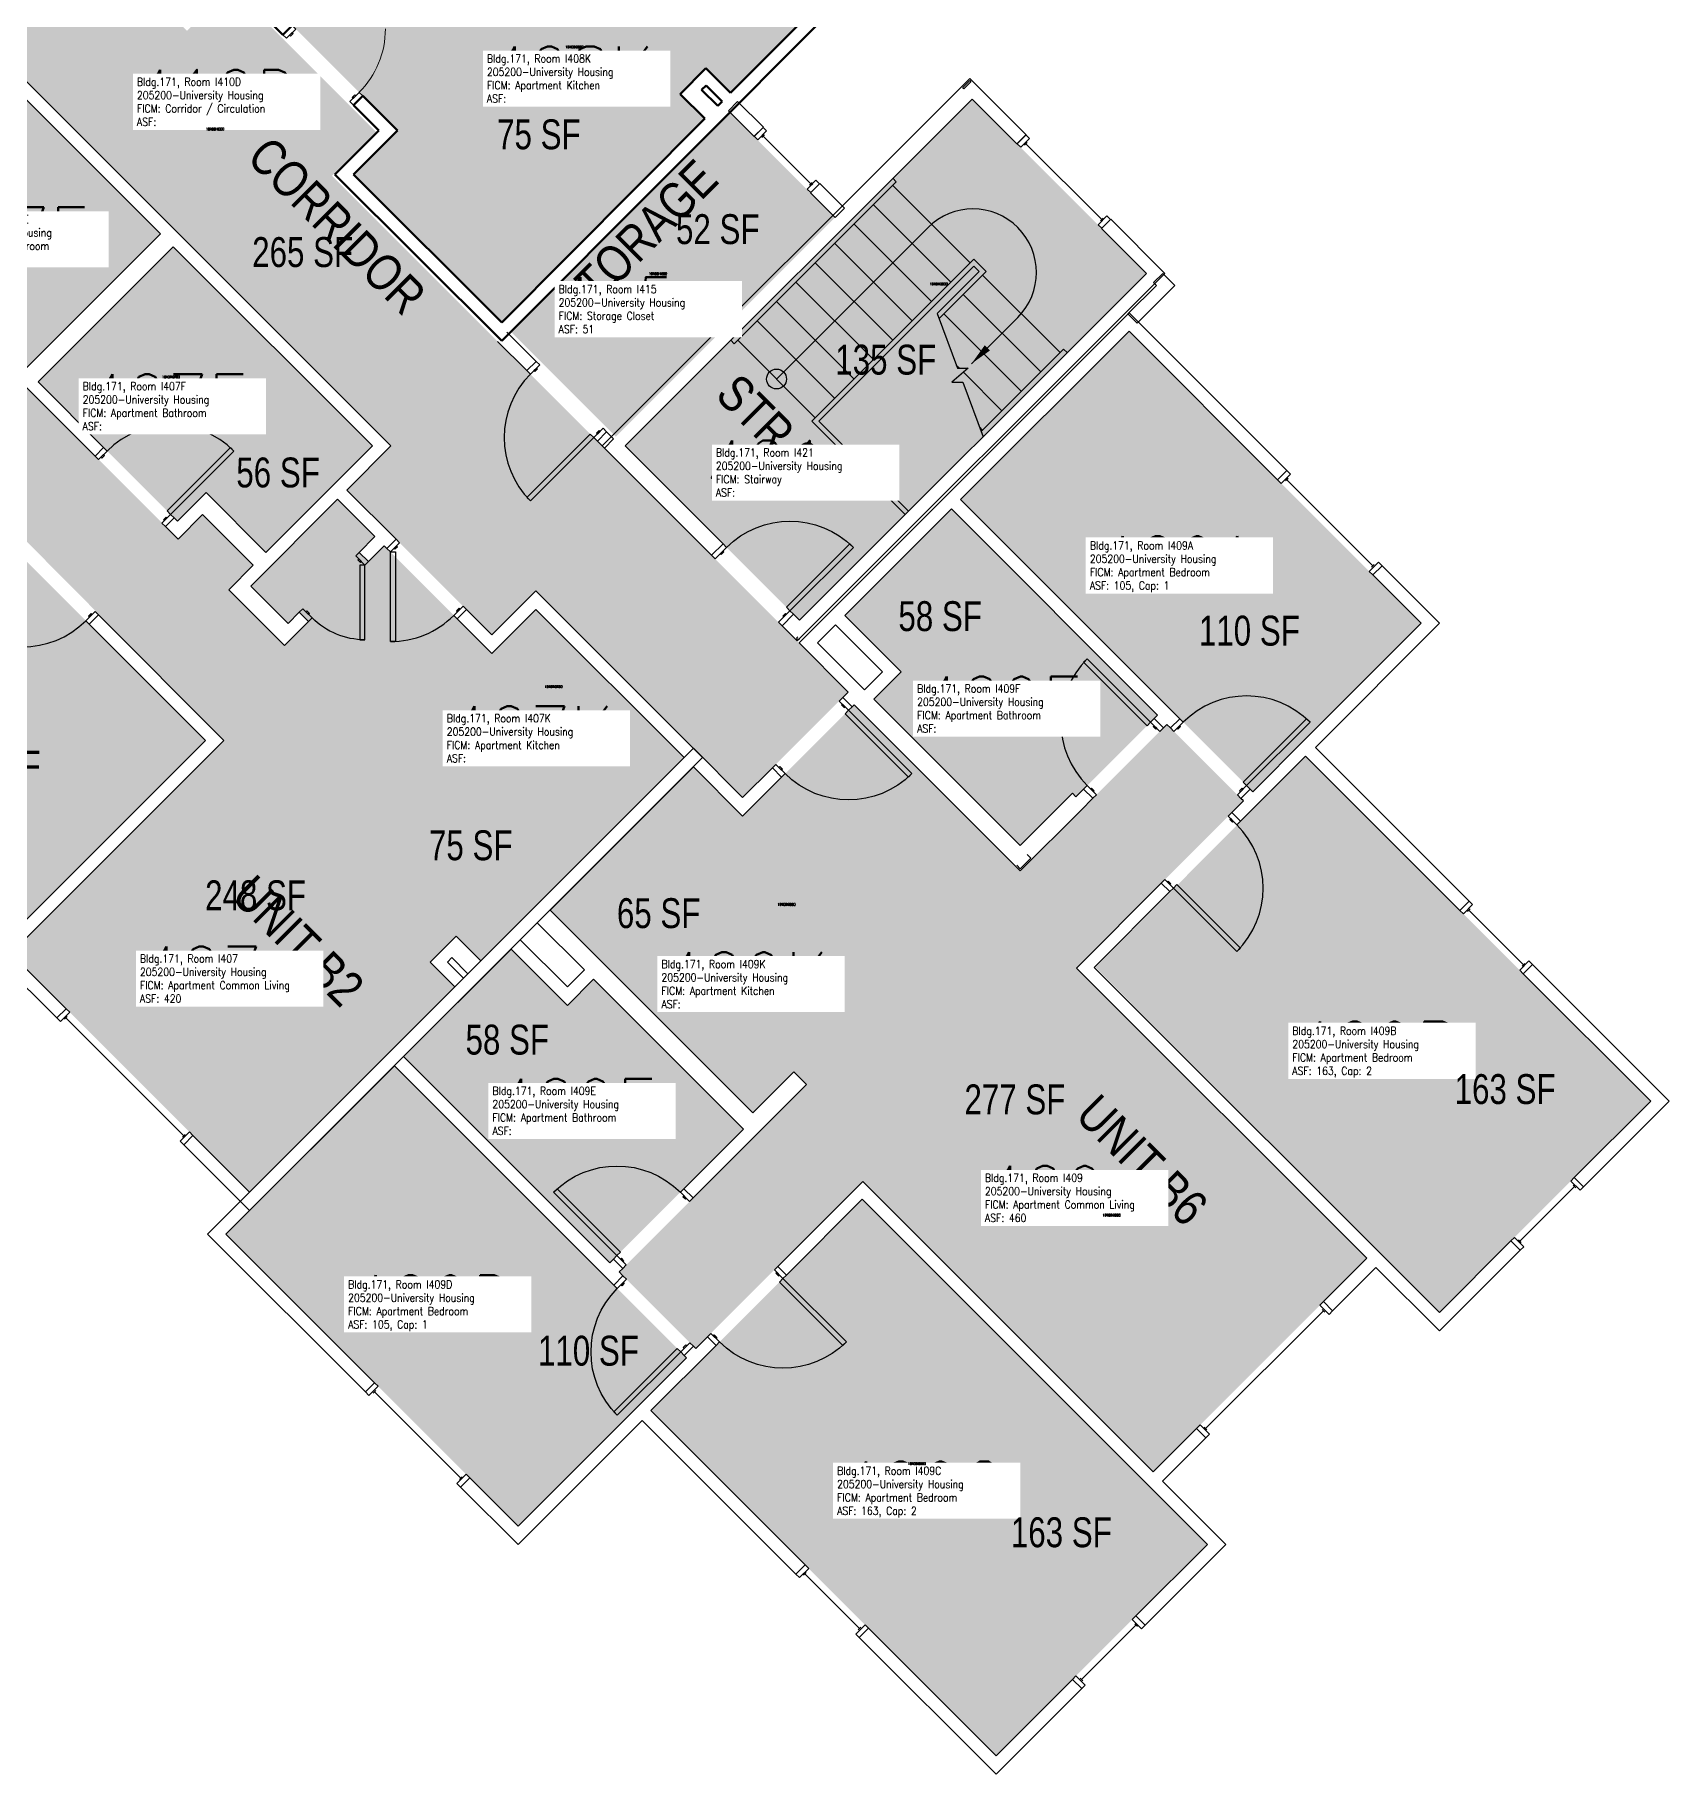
# Model space of a CAD drawing. Header units: inches. Extents: x 79 to 1966, y -19 to 1892.
# Drawn here: x 1310 to 1966, y 769 to 1467 of the extents above; entities that cross this region are included whole.
import ezdxf
from ezdxf.enums import TextEntityAlignment as Align

# ---------------------------------------------------------------- set-up
doc = ezdxf.new("R2010")
doc.units = ezdxf.units.IN
doc.header["$LTSCALE"] = 128
doc.header["$MEASUREMENT"] = 0
for name, color, linetype in [('A-AREA-IDEN', 1, 'Continuous'), ('A-DOOR', 2, 'Continuous'), ('A-FLOR', 3, 'Continuous'), ('A-GLAZ', 1, 'Continuous'), ('A-IDEN-RNUM', 7, 'Continuous'), ('A-IDEN-SNUM', 4, 'Continuous'), ('A-IDEN-VNUM', 4, 'Continuous'), ('A-WALL', 5, 'Continuous'), ('AREA-TEXT', 3, 'Continuous'), ('Rooms-Category-Color', 7, 'Continuous'), ('Rooms-College-Color', 7, 'Continuous'), ('Rooms-Department-Color', 7, 'Continuous'), ('Rooms-Division-Color', 7, 'Continuous'), ('Rooms-Information', 7, 'Continuous')]:
    doc.layers.add(name, color=color, linetype=linetype)
doc.styles.add('AREA', font='arial.ttf', dxfattribs={"width": 0.75, "height": 12})
doc.styles.add('DIMS', font='ARIALN.TTF')
doc.styles.add('ROOMSNUMBER', font='txt.shx', dxfattribs={"height": 0.03})
doc.styles.add('ROOMVNUMBER', font='simplex.shx', dxfattribs={"width": 0.85})
doc.styles.get("Standard").update_dxf_attribs({"font": 'ARIALN.TTF'})
doc.dimstyles.new('NBA 2004', dxfattribs={"dimscale": 48, "dimtxt": 0.09375, "dimasz": 0.09375, "dimexe": 0.125, "dimexo": 0.125, "dimgap": 0.0625, "dimtad": 1, "dimdec": 3, "dimzin": 3, "dimdsep": 46, "dimlunit": 4, "dimtxsty": 'DIMS', "dimblk": 'ARCHTICK', "dimcen": 0.09375, "dimdle": 0.125, "dimclrd": 256, "dimclre": 256, "dimclrt": 2, "dimadec": 0, "dimazin": 0, "dimtfac": 0.75, "dimtdec": 3, "dimtmove": 2, "dimatfit": 2, "dimfxl": 1, "dimfrac": 2, "dimtolj": 1, "dimtzin": 0, "dimlwd": -1, "dimlwe": -1, "dimarcsym": 0})

# ---------------------------------------------------------------- blocks, each defined once
blk = doc.blocks.new('_ArchTick')
at = {"const_width": 0.15}
blk.add_lwpolyline([(-0.5, -0.5), (0.5, 0.5)], dxfattribs=at)

msp = doc.modelspace()

# ---------------------------------------------------------------- hatches: boundary and pattern name
h = msp.add_hatch()
h.set_pattern_fill('ANSI31', color=256, style=0)
h.set_pattern_definition([(270, (690.36908, 1144.08688), (-0.125, 2e-16), [])])
h.paths.add_polyline_path([(1337.67, 1322.62), (1379.2, 1281.09), (1385.71, 1287.6), (1344.18, 1329.13)], flags=9)
at = {"layer": 'Rooms-Category-Color', "true_color": 0x728ef3}
for points in [[(1254.5, 1689.77), (1275.13, 1669.21), (1282.1, 1676.2), (1406.26, 1552.47), (1399.29, 1545.47), (1419.92, 1524.92), (1429.71, 1534.74), (1452.16, 1512.37), (1442.54, 1502.72), (1438.83, 1506.42), (1443.33, 1510.94), (1428.31, 1525.9), (1393.46, 1490.93), (1408.47, 1475.96), (1414.79, 1482.3), (1418.51, 1478.6), (1412.19, 1472.26), (1455.49, 1429.11), (1529.69, 1503.57), (1589.29, 1444.17), (1671.62, 1526.78), (1575.64, 1622.43), (1490.23, 1536.72), (1295.45, 1730.85)], [(1579.38, 1454.06), (1569.05, 1443.7), (1578.97, 1433.81), (1497.44, 1352.01), (1437.84, 1411.4), (1529.5, 1503.65)], [(1250.11, 1389.17), (1306.06, 1333.22), (1360.33, 1387.49), (1280.34, 1467.48), (1237.55, 1424.71), (1261.59, 1400.67)], [(1500.77, 1348.52), (1543.19, 1306.09), (1631.23, 1394.13), (1588.8, 1436.56)], [(1232.45, 1419.61), (1252.77, 1399.28), (1242.96, 1389.47), (1367.43, 1264.99), (1377.24, 1274.8), (1397.56, 1254.47), (1387.75, 1244.66), (1410.17, 1222.24), (1419.84, 1231.91), (1416.12, 1235.62), (1411.58, 1231.08), (1396.59, 1246.07), (1431.51, 1280.98), (1446.5, 1265.99), (1440.17, 1259.66), (1443.88, 1255.95), (1450.21, 1262.28), (1493.43, 1219.05), (1419.09, 1144.72), (1478.58, 1085.22), (1396.11, 1002.76), (1300.3, 1098.58), (1385.87, 1184.13), (1192.18, 1379.35), (1232.6, 1419.46)], [(1365.46, 1382.35), (1445.46, 1302.36), (1402.68, 1259.58), (1378.64, 1283.62), (1367.15, 1272.13), (1311.19, 1328.09)], [(1749.23, 1348.43), (1681.61, 1280.81), (1798.9, 1163.52), (1866.52, 1231.14)], [(1677.9, 1277.1), (1760.72, 1194.28), (1727.93, 1161.49), (1726.51, 1162.91), (1705.57, 1141.96), (1646.77, 1200.76), (1657.75, 1211.65), (1635.1, 1234.3)], [(1205.37, 1163.79), (1281.74, 1087.42), (1378.44, 1184.12), (1302.07, 1260.48), (1205.69, 1164.09)], [(1468.68, 1095.12), (1479.02, 1105.46), (1488.92, 1095.56), (1570.6, 1177.22), (1511.11, 1236.73), (1419.09, 1144.72)], [(1594.11, 1153.71), (1638.84, 1198.44), (1705.57, 1131.71), (1764.44, 1190.57), (1795.19, 1159.81), (1728.09, 1092.71), (1844.68, 976.13), (1758.96, 890.4), (1642.37, 1006.99), (1575.28, 939.9), (1544.53, 970.66), (1619.74, 1045.88), (1614.62, 1051), (1655.72, 1092.11)], [(1820.1, 1177.83), (1735.78, 1092.97), (1873.84, 954.38), (1958.69, 1039.24)], [(1574.31, 1173.51), (1516.77, 1115.97), (1598.18, 1034.56), (1655.72, 1092.11)], [(1501.11, 1100.31), (1457.99, 1057.19), (1540.81, 974.37), (1594.46, 1028.02), (1534.27, 1088.22), (1523.74, 1077.69)], [(1454.27, 1053.48), (1386.66, 985.86), (1503.95, 868.57), (1571.57, 936.19)], [(1642.1, 999.83), (1557.25, 914.97), (1695.84, 776.38), (1780.69, 861.23)]]:
    msp.add_hatch(color=171, dxfattribs=at).paths.add_polyline_path(points)
at = {"layer": 'Rooms-Category-Color', "true_color": 0xadadad}
for points in [[(1594.1, 1161.14), (1636.53, 1203.56), (1429.25, 1410.85), (1446.93, 1428.53), (1388.72, 1486.74), (1371.04, 1469.06), (1286.39, 1553.7), (1245.91, 1594.19), (1235.07, 1605.02), (1192.64, 1562.6), (1452.88, 1302.36), (1435.21, 1284.68), (1493.42, 1226.47), (1511.1, 1244.15)], [(1686.21, 1441.68), (1756.21, 1371.68), (1616.91, 1232.38), (1546.91, 1302.38)]]:
    msp.add_hatch(color=253, dxfattribs=at).paths.add_polyline_path(points)
at = {"layer": 'Rooms-College-Color', "true_color": 0xadadad}
for points in [[(1254.5, 1689.77), (1275.13, 1669.21), (1282.1, 1676.2), (1406.26, 1552.47), (1399.29, 1545.47), (1419.92, 1524.92), (1429.71, 1534.74), (1452.16, 1512.37), (1442.54, 1502.72), (1438.83, 1506.42), (1443.33, 1510.94), (1428.31, 1525.9), (1393.46, 1490.93), (1408.47, 1475.96), (1414.79, 1482.3), (1418.51, 1478.6), (1412.19, 1472.26), (1455.49, 1429.11), (1529.69, 1503.57), (1589.29, 1444.17), (1671.62, 1526.78), (1575.64, 1622.43), (1490.23, 1536.72), (1295.45, 1730.85)], [(1594.1, 1161.14), (1636.53, 1203.56), (1429.25, 1410.85), (1446.93, 1428.53), (1388.72, 1486.74), (1371.04, 1469.06), (1286.39, 1553.7), (1245.91, 1594.19), (1235.07, 1605.02), (1192.64, 1562.6), (1452.88, 1302.36), (1435.21, 1284.68), (1493.42, 1226.47), (1511.1, 1244.15)], [(1579.38, 1454.06), (1569.05, 1443.7), (1578.97, 1433.81), (1497.44, 1352.01), (1437.84, 1411.4), (1529.5, 1503.65)], [(1250.11, 1389.17), (1306.06, 1333.22), (1360.33, 1387.49), (1280.34, 1467.48), (1237.55, 1424.71), (1261.59, 1400.67)], [(1686.21, 1441.68), (1756.21, 1371.68), (1616.91, 1232.38), (1546.91, 1302.38)], [(1500.77, 1348.52), (1543.19, 1306.09), (1631.23, 1394.13), (1588.8, 1436.56)], [(1232.45, 1419.61), (1252.77, 1399.28), (1242.96, 1389.47), (1367.43, 1264.99), (1377.24, 1274.8), (1397.56, 1254.47), (1387.75, 1244.66), (1410.17, 1222.24), (1419.84, 1231.91), (1416.12, 1235.62), (1411.58, 1231.08), (1396.59, 1246.07), (1431.51, 1280.98), (1446.5, 1265.99), (1440.17, 1259.66), (1443.88, 1255.95), (1450.21, 1262.28), (1493.43, 1219.05), (1419.09, 1144.72), (1478.58, 1085.22), (1396.11, 1002.76), (1300.3, 1098.58), (1385.87, 1184.13), (1192.18, 1379.35), (1232.6, 1419.46)], [(1365.46, 1382.35), (1445.46, 1302.36), (1402.68, 1259.58), (1378.64, 1283.62), (1367.15, 1272.13), (1311.19, 1328.09)], [(1749.23, 1348.43), (1681.61, 1280.81), (1798.9, 1163.52), (1866.52, 1231.14)], [(1677.9, 1277.1), (1760.72, 1194.28), (1727.93, 1161.49), (1726.51, 1162.91), (1705.57, 1141.96), (1646.77, 1200.76), (1657.75, 1211.65), (1635.1, 1234.3)], [(1205.37, 1163.79), (1281.74, 1087.42), (1378.44, 1184.12), (1302.07, 1260.48), (1205.69, 1164.09)], [(1468.68, 1095.12), (1479.02, 1105.46), (1488.92, 1095.56), (1570.6, 1177.22), (1511.11, 1236.73), (1419.09, 1144.72)], [(1594.11, 1153.71), (1638.84, 1198.44), (1705.57, 1131.71), (1764.44, 1190.57), (1795.19, 1159.81), (1728.09, 1092.71), (1844.68, 976.13), (1758.96, 890.4), (1642.37, 1006.99), (1575.28, 939.9), (1544.53, 970.66), (1619.74, 1045.88), (1614.62, 1051), (1655.72, 1092.11)], [(1820.1, 1177.83), (1735.78, 1092.97), (1873.84, 954.38), (1958.69, 1039.24)], [(1574.31, 1173.51), (1516.77, 1115.97), (1598.18, 1034.56), (1655.72, 1092.11)], [(1501.11, 1100.31), (1457.99, 1057.19), (1540.81, 974.37), (1594.46, 1028.02), (1534.27, 1088.22), (1523.74, 1077.69)], [(1454.27, 1053.48), (1386.66, 985.86), (1503.95, 868.57), (1571.57, 936.19)], [(1642.1, 999.83), (1557.25, 914.97), (1695.84, 776.38), (1780.69, 861.23)]]:
    msp.add_hatch(color=253, dxfattribs=at).paths.add_polyline_path(points)
at = {"layer": 'Rooms-Department-Color', "true_color": 0x604aed}
for points in [[(1254.5, 1689.77), (1275.13, 1669.21), (1282.1, 1676.2), (1406.26, 1552.47), (1399.29, 1545.47), (1419.92, 1524.92), (1429.71, 1534.74), (1452.16, 1512.37), (1442.54, 1502.72), (1438.83, 1506.42), (1443.33, 1510.94), (1428.31, 1525.9), (1393.46, 1490.93), (1408.47, 1475.96), (1414.79, 1482.3), (1418.51, 1478.6), (1412.19, 1472.26), (1455.49, 1429.11), (1529.69, 1503.57), (1589.29, 1444.17), (1671.62, 1526.78), (1575.64, 1622.43), (1490.23, 1536.72), (1295.45, 1730.85)], [(1579.38, 1454.06), (1569.05, 1443.7), (1578.97, 1433.81), (1497.44, 1352.01), (1437.84, 1411.4), (1529.5, 1503.65)], [(1250.11, 1389.17), (1306.06, 1333.22), (1360.33, 1387.49), (1280.34, 1467.48), (1237.55, 1424.71), (1261.59, 1400.67)], [(1500.77, 1348.52), (1543.19, 1306.09), (1631.23, 1394.13), (1588.8, 1436.56)], [(1232.45, 1419.61), (1252.77, 1399.28), (1242.96, 1389.47), (1367.43, 1264.99), (1377.24, 1274.8), (1397.56, 1254.47), (1387.75, 1244.66), (1410.17, 1222.24), (1419.84, 1231.91), (1416.12, 1235.62), (1411.58, 1231.08), (1396.59, 1246.07), (1431.51, 1280.98), (1446.5, 1265.99), (1440.17, 1259.66), (1443.88, 1255.95), (1450.21, 1262.28), (1493.43, 1219.05), (1419.09, 1144.72), (1478.58, 1085.22), (1396.11, 1002.76), (1300.3, 1098.58), (1385.87, 1184.13), (1192.18, 1379.35), (1232.6, 1419.46)], [(1365.46, 1382.35), (1445.46, 1302.36), (1402.68, 1259.58), (1378.64, 1283.62), (1367.15, 1272.13), (1311.19, 1328.09)], [(1749.23, 1348.43), (1681.61, 1280.81), (1798.9, 1163.52), (1866.52, 1231.14)], [(1677.9, 1277.1), (1760.72, 1194.28), (1727.93, 1161.49), (1726.51, 1162.91), (1705.57, 1141.96), (1646.77, 1200.76), (1657.75, 1211.65), (1635.1, 1234.3)], [(1205.37, 1163.79), (1281.74, 1087.42), (1378.44, 1184.12), (1302.07, 1260.48), (1205.69, 1164.09)], [(1468.68, 1095.12), (1479.02, 1105.46), (1488.92, 1095.56), (1570.6, 1177.22), (1511.11, 1236.73), (1419.09, 1144.72)], [(1594.11, 1153.71), (1638.84, 1198.44), (1705.57, 1131.71), (1764.44, 1190.57), (1795.19, 1159.81), (1728.09, 1092.71), (1844.68, 976.13), (1758.96, 890.4), (1642.37, 1006.99), (1575.28, 939.9), (1544.53, 970.66), (1619.74, 1045.88), (1614.62, 1051), (1655.72, 1092.11)], [(1820.1, 1177.83), (1735.78, 1092.97), (1873.84, 954.38), (1958.69, 1039.24)], [(1574.31, 1173.51), (1516.77, 1115.97), (1598.18, 1034.56), (1655.72, 1092.11)], [(1501.11, 1100.31), (1457.99, 1057.19), (1540.81, 974.37), (1594.46, 1028.02), (1534.27, 1088.22), (1523.74, 1077.69)], [(1454.27, 1053.48), (1386.66, 985.86), (1503.95, 868.57), (1571.57, 936.19)], [(1642.1, 999.83), (1557.25, 914.97), (1695.84, 776.38), (1780.69, 861.23)]]:
    msp.add_hatch(color=173, dxfattribs=at).paths.add_polyline_path(points)
at = {"layer": 'Rooms-Department-Color', "true_color": 0xacacac}
for points in [[(1594.1, 1161.14), (1636.53, 1203.56), (1429.25, 1410.85), (1446.93, 1428.53), (1388.72, 1486.74), (1371.04, 1469.06), (1286.39, 1553.7), (1245.91, 1594.19), (1235.07, 1605.02), (1192.64, 1562.6), (1452.88, 1302.36), (1435.21, 1284.68), (1493.42, 1226.47), (1511.1, 1244.15)], [(1686.21, 1441.68), (1756.21, 1371.68), (1616.91, 1232.38), (1546.91, 1302.38)]]:
    msp.add_hatch(color=253, dxfattribs=at).paths.add_polyline_path(points)
at = {"layer": 'Rooms-Division-Color', "true_color": 0x604aed}
for points in [[(1254.5, 1689.77), (1275.13, 1669.21), (1282.1, 1676.2), (1406.26, 1552.47), (1399.29, 1545.47), (1419.92, 1524.92), (1429.71, 1534.74), (1452.16, 1512.37), (1442.54, 1502.72), (1438.83, 1506.42), (1443.33, 1510.94), (1428.31, 1525.9), (1393.46, 1490.93), (1408.47, 1475.96), (1414.79, 1482.3), (1418.51, 1478.6), (1412.19, 1472.26), (1455.49, 1429.11), (1529.69, 1503.57), (1589.29, 1444.17), (1671.62, 1526.78), (1575.64, 1622.43), (1490.23, 1536.72), (1295.45, 1730.85)], [(1579.38, 1454.06), (1569.05, 1443.7), (1578.97, 1433.81), (1497.44, 1352.01), (1437.84, 1411.4), (1529.5, 1503.65)], [(1250.11, 1389.17), (1306.06, 1333.22), (1360.33, 1387.49), (1280.34, 1467.48), (1237.55, 1424.71), (1261.59, 1400.67)], [(1500.77, 1348.52), (1543.19, 1306.09), (1631.23, 1394.13), (1588.8, 1436.56)], [(1232.45, 1419.61), (1252.77, 1399.28), (1242.96, 1389.47), (1367.43, 1264.99), (1377.24, 1274.8), (1397.56, 1254.47), (1387.75, 1244.66), (1410.17, 1222.24), (1419.84, 1231.91), (1416.12, 1235.62), (1411.58, 1231.08), (1396.59, 1246.07), (1431.51, 1280.98), (1446.5, 1265.99), (1440.17, 1259.66), (1443.88, 1255.95), (1450.21, 1262.28), (1493.43, 1219.05), (1419.09, 1144.72), (1478.58, 1085.22), (1396.11, 1002.76), (1300.3, 1098.58), (1385.87, 1184.13), (1192.18, 1379.35), (1232.6, 1419.46)], [(1365.46, 1382.35), (1445.46, 1302.36), (1402.68, 1259.58), (1378.64, 1283.62), (1367.15, 1272.13), (1311.19, 1328.09)], [(1749.23, 1348.43), (1681.61, 1280.81), (1798.9, 1163.52), (1866.52, 1231.14)], [(1677.9, 1277.1), (1760.72, 1194.28), (1727.93, 1161.49), (1726.51, 1162.91), (1705.57, 1141.96), (1646.77, 1200.76), (1657.75, 1211.65), (1635.1, 1234.3)], [(1205.37, 1163.79), (1281.74, 1087.42), (1378.44, 1184.12), (1302.07, 1260.48), (1205.69, 1164.09)], [(1468.68, 1095.12), (1479.02, 1105.46), (1488.92, 1095.56), (1570.6, 1177.22), (1511.11, 1236.73), (1419.09, 1144.72)], [(1594.11, 1153.71), (1638.84, 1198.44), (1705.57, 1131.71), (1764.44, 1190.57), (1795.19, 1159.81), (1728.09, 1092.71), (1844.68, 976.13), (1758.96, 890.4), (1642.37, 1006.99), (1575.28, 939.9), (1544.53, 970.66), (1619.74, 1045.88), (1614.62, 1051), (1655.72, 1092.11)], [(1820.1, 1177.83), (1735.78, 1092.97), (1873.84, 954.38), (1958.69, 1039.24)], [(1574.31, 1173.51), (1516.77, 1115.97), (1598.18, 1034.56), (1655.72, 1092.11)], [(1501.11, 1100.31), (1457.99, 1057.19), (1540.81, 974.37), (1594.46, 1028.02), (1534.27, 1088.22), (1523.74, 1077.69)], [(1454.27, 1053.48), (1386.66, 985.86), (1503.95, 868.57), (1571.57, 936.19)], [(1642.1, 999.83), (1557.25, 914.97), (1695.84, 776.38), (1780.69, 861.23)]]:
    msp.add_hatch(color=173, dxfattribs=at).paths.add_polyline_path(points)
at = {"layer": 'Rooms-Division-Color', "true_color": 0xadadad}
for points in [[(1594.1, 1161.14), (1636.53, 1203.56), (1429.25, 1410.85), (1446.93, 1428.53), (1388.72, 1486.74), (1371.04, 1469.06), (1286.39, 1553.7), (1245.91, 1594.19), (1235.07, 1605.02), (1192.64, 1562.6), (1452.88, 1302.36), (1435.21, 1284.68), (1493.42, 1226.47), (1511.1, 1244.15)], [(1686.21, 1441.68), (1756.21, 1371.68), (1616.91, 1232.38), (1546.91, 1302.38)]]:
    msp.add_hatch(color=253, dxfattribs=at).paths.add_polyline_path(points)

# ---------------------------------------------------------------- linework, layer by layer
at = {"layer": 'A-DOOR', "linetype": 'Continuous', "lineweight": 18}
for points in [[(1410.95, 1466.08), (1409.54, 1467.49), (1413.24, 1471.21), (1414.66, 1469.8)], [(1412.19, 1467.32), (1412.54, 1466.96), (1413.6, 1468.03), (1413.25, 1468.38)], [(1436.45, 1440.67), (1437.87, 1439.25), (1441.58, 1442.97), (1440.16, 1444.38)], [(1437.69, 1441.9), (1437.33, 1442.26), (1438.39, 1443.32), (1438.75, 1442.97)]]:
    msp.add_lwpolyline(points, close=True, dxfattribs=at)
at = {"layer": 'A-DOOR'}
for points in [[(1512.61, 1334.91), (1511.2, 1336.32), (1507.48, 1332.61), (1508.9, 1331.2)], [(1511.37, 1333.67), (1511.73, 1333.32), (1510.67, 1332.26), (1510.31, 1332.61)], [(1534.35, 1305.74), (1532.94, 1307.15), (1507.48, 1281.7), (1508.9, 1280.28)], [(1538.07, 1309.45), (1539.48, 1308.04), (1535.77, 1304.33), (1534.35, 1305.74)], [(1536.83, 1308.21), (1536.48, 1308.57), (1535.41, 1307.51), (1535.77, 1307.15)], [(1335.49, 1296.89), (1334.08, 1298.3), (1337.52, 1301.75), (1338.94, 1300.34)], [(1364.39, 1274.88), (1362.98, 1276.29), (1388.44, 1301.75), (1389.85, 1300.34)], [(1336.46, 1297.86), (1336.82, 1297.51), (1337.88, 1298.57), (1337.52, 1298.92)], [(1360.95, 1271.43), (1362.36, 1270.02), (1365.81, 1273.47), (1364.39, 1274.88)], [(1361.92, 1272.41), (1361.57, 1272.76), (1362.63, 1273.82), (1362.98, 1273.47)], [(1456.37, 1263.51), (1454.96, 1264.93), (1451.25, 1261.21), (1452.66, 1259.8)], [(1438.74, 1258.23), (1440.15, 1259.65), (1443.87, 1255.94), (1442.45, 1254.52)], [(1452.66, 1259.8), (1454.66, 1259.8), (1454.66, 1223.8), (1452.66, 1223.8)], [(1455.14, 1262.27), (1455.49, 1261.92), (1454.43, 1260.86), (1454.08, 1261.21)], [(1583.06, 1257.04), (1581.64, 1258.45), (1586.24, 1263.05), (1587.65, 1261.63)], [(1585.18, 1259.16), (1585.53, 1258.81), (1586.59, 1259.87), (1586.24, 1260.22)], [(1613.11, 1236.18), (1611.69, 1237.59), (1637.15, 1263.05), (1638.56, 1261.63)], [(1439.98, 1257), (1439.62, 1256.64), (1440.68, 1255.58), (1441.04, 1255.94)], [(1442.45, 1254.52), (1440.45, 1254.52), (1440.45, 1224.52), (1442.45, 1224.52)], [(1417.53, 1237.02), (1416.11, 1235.61), (1419.82, 1231.9), (1421.24, 1233.31)], [(1481.83, 1238.06), (1483.24, 1236.64), (1479.53, 1232.93), (1478.12, 1234.34)], [(1480.59, 1236.82), (1480.24, 1237.17), (1479.18, 1236.11), (1479.53, 1235.76)], [(1334.07, 1235.91), (1335.48, 1234.5), (1331.77, 1230.79), (1330.35, 1232.2)], [(1332.83, 1234.68), (1332.48, 1235.03), (1331.41, 1233.97), (1331.77, 1233.61)], [(1418.76, 1235.78), (1419.12, 1236.14), (1420.18, 1235.08), (1419.82, 1234.72)], [(1608.51, 1231.58), (1609.93, 1230.17), (1614.52, 1234.76), (1613.11, 1236.18)], [(1610.63, 1233.7), (1610.28, 1234.06), (1611.34, 1235.12), (1611.69, 1234.76)], [(1757.89, 1191.45), (1756.47, 1190.04), (1731.02, 1215.5), (1732.43, 1216.91)], [(1632.91, 1199.94), (1634.32, 1201.35), (1638.03, 1197.64), (1636.62, 1196.23)], [(1634.14, 1198.7), (1633.79, 1198.35), (1634.85, 1197.29), (1635.21, 1197.64)], [(1636.62, 1196.23), (1635.21, 1194.81), (1660.66, 1169.36), (1662.08, 1170.77)], [(1761.6, 1187.74), (1763.01, 1189.16), (1759.3, 1192.87), (1757.89, 1191.45)], [(1760.36, 1188.98), (1760.01, 1188.63), (1758.95, 1189.69), (1759.3, 1190.04)], [(1767.28, 1187.72), (1765.86, 1189.14), (1769.58, 1192.85), (1770.99, 1191.43)], [(1768.51, 1188.96), (1768.87, 1188.61), (1769.93, 1189.67), (1769.58, 1190.02)], [(1796.45, 1165.98), (1795.03, 1167.39), (1820.49, 1192.85), (1821.9, 1191.43)], [(1607.45, 1174.48), (1606.04, 1173.07), (1609.75, 1169.36), (1611.16, 1170.77)], [(1608.69, 1173.25), (1609.04, 1173.6), (1610.1, 1172.54), (1609.75, 1172.18)], [(1736.14, 1162.29), (1734.73, 1160.87), (1731.02, 1164.58), (1732.43, 1166)], [(1734.91, 1163.52), (1735.26, 1163.88), (1734.2, 1164.94), (1733.85, 1164.58)], [(1792.73, 1162.27), (1794.15, 1160.85), (1797.86, 1164.56), (1796.45, 1165.98)], [(1793.97, 1163.5), (1793.62, 1163.86), (1794.68, 1164.92), (1795.03, 1164.56)], [(1789.07, 1153.7), (1790.49, 1155.11), (1793.93, 1151.66), (1792.52, 1150.25)], [(1790.05, 1152.72), (1789.69, 1152.37), (1790.75, 1151.31), (1791.11, 1151.66)], [(1763.62, 1128.24), (1762.2, 1126.83), (1765.65, 1123.38), (1767.06, 1124.79)], [(1764.59, 1127.27), (1764.94, 1127.62), (1766, 1126.56), (1765.65, 1126.21)], [(1767.06, 1124.79), (1768.48, 1126.21), (1793.93, 1100.75), (1792.52, 1099.34)], [(1543.63, 977.2), (1545.05, 978.61), (1519.59, 1004.07), (1518.18, 1002.66)], [(1572.8, 998.94), (1574.22, 1000.36), (1570.5, 1004.07), (1569.09, 1002.66)], [(1571.57, 1000.18), (1571.21, 999.83), (1570.15, 1000.89), (1570.5, 1001.24)], [(1547.35, 973.49), (1545.93, 972.07), (1542.22, 975.79), (1543.63, 977.2)], [(1546.11, 974.73), (1546.46, 975.08), (1545.4, 976.14), (1545.05, 975.79)], [(1606.84, 971.46), (1608.25, 972.87), (1611.7, 969.43), (1610.28, 968.01)], [(1547.47, 967.71), (1546.06, 969.12), (1542.35, 965.41), (1543.76, 963.99)], [(1546.23, 966.47), (1546.59, 966.12), (1545.53, 965.05), (1545.17, 965.41)], [(1607.81, 970.49), (1607.45, 970.13), (1608.52, 969.07), (1608.87, 969.43)], [(1610.28, 968.01), (1608.87, 966.6), (1634.32, 941.14), (1635.74, 942.56)], [(1581.38, 946), (1579.97, 944.59), (1583.41, 941.14), (1584.83, 942.56)], [(1582.35, 945.03), (1582.71, 945.38), (1583.77, 944.32), (1583.41, 943.97)], [(1569.22, 938.54), (1567.8, 939.95), (1542.35, 914.5), (1543.76, 913.08)], [(1572.93, 942.25), (1574.34, 940.84), (1570.63, 937.12), (1569.22, 938.54)], [(1571.69, 941.01), (1571.34, 941.37), (1570.28, 940.31), (1570.63, 939.95)]]:
    msp.add_lwpolyline(points, close=True, dxfattribs=at)
at = {"layer": 'A-DOOR', "linetype": 'Continuous', "lineweight": 18}
msp.add_arc((1414.66, 1469.8), 36, 315.09747, 0.09747, dxfattribs=at)
at = {"layer": 'A-DOOR'}
for centre, start, end in [((1534.35, 1305.74), 135, 225), ((1364.39, 1274.88), 45, 135), ((1304.9, 1257.66), 225, 315), ((1452.66, 1259.8), 270, 315), ((1757.89, 1191.45), 135, 225), ((1796.45, 1165.98), 45, 135), ((1767.06, 1124.79), 315, 45)]:
    msp.add_arc(centre, 36, start, end, dxfattribs=at)
at = {"layer": 'A-DOOR', "extrusion": (0, 0, -1)}
for centre, radius, start, end in [((-1613.11, 1236.18), 36, 45, 135), ((-1442.45, 1254.52), 30, 270, 315), ((-1636.62, 1196.23), 36, 225, 315), ((-1543.63, 977.2), 36, 45, 135), ((-1569.22, 938.54), 36, 315, 45), ((-1610.28, 968.01), 36, 225, 315)]:
    msp.add_arc(centre, radius, start, end, dxfattribs=at)
at = {"layer": 'A-FLOR'}
for p, q in [((1590.75, 1343.39), (1655.8, 1408.45)), ((1655.8, 1408.45), (1654.39, 1409.86)), ((1685.5, 1375.92), (1654.39, 1407.03)), ((1677.72, 1368.14), (1646.61, 1399.25)), ((1669.94, 1360.36), (1638.83, 1391.48)), ((1607.72, 1329.25), (1668.53, 1390.06)), ((1662.16, 1352.59), (1631.05, 1383.7)), ((1621.86, 1312.28), (1686.91, 1377.33)), ((1686.91, 1377.33), (1691.86, 1372.38)), ((1654.39, 1344.81), (1623.27, 1375.92)), ((1624.69, 1312.28), (1686.91, 1374.51)), ((1672.16, 1355.51), (1689.03, 1372.38)), ((1672.93, 1353.45), (1691.86, 1372.38)), ((1686.91, 1374.51), (1689.03, 1372.38)), ((1690.45, 1370.97), (1721.56, 1339.86)), ((1646.61, 1337.03), (1615.49, 1368.14)), ((1682.67, 1363.19), (1713.78, 1332.08)), ((1638.83, 1329.25), (1607.72, 1360.36)), ((1674.89, 1355.41), (1706, 1324.3)), ((1631.05, 1321.47), (1599.94, 1352.59)), ((1590.75, 1343.39), (1589.33, 1344.81)), ((1623.27, 1313.69), (1592.16, 1344.81)), ((1689.87, 1308.16), (1722.97, 1341.27)), ((1724.39, 1339.86), (1722.97, 1341.27)), ((1679.88, 1334.87), (1681.13, 1333.62)), ((1682.76, 1331.99), (1698.23, 1316.52)), ((1621.86, 1312.28), (1659.34, 1274.8)), ((1624.69, 1312.28), (1660.75, 1276.22)), ((1689.17, 1310.02), (1690.45, 1308.74))]:
    msp.add_line(p, q, dxfattribs=at)
msp.add_lwpolyline([(1672.16, 1355.51), (1680.33, 1333.61), (1684.71, 1333.66), (1678.06, 1327.95), (1682.45, 1328), (1690.64, 1306.1)], dxfattribs=at)
msp.add_circle((1607.72, 1329.25), 4, dxfattribs=at)
msp.add_arc((1686.56, 1372.03), 25.5, 315, 135, dxfattribs=at)
at = {"layer": 'A-GLAZ'}
for p, q in [((1598.79, 1426.75), (1602.33, 1430.28)), ((1600.21, 1425.33), (1598.79, 1426.75)), ((1603.74, 1428.87), (1600.21, 1425.33)), ((1602.5, 1427.63), (1601.44, 1426.57)), ((1602.86, 1427.28), (1601.8, 1426.22)), ((1602.33, 1430.28), (1603.74, 1428.87)), ((1602.33, 1426.75), (1621.42, 1407.65)), ((1707.33, 1423.21), (1708.39, 1424.27)), ((1707.86, 1423.74), (1738.27, 1393.33)), ((1623.54, 1409.07), (1620, 1405.53)), ((1620, 1405.53), (1621.42, 1404.12)), ((1621.95, 1408.18), (1620.89, 1407.12)), ((1621.24, 1406.77), (1622.3, 1407.83)), ((1621.42, 1404.12), (1624.95, 1407.65)), ((1624.95, 1407.65), (1623.54, 1409.07)), ((1737.74, 1392.8), (1738.8, 1393.86)), ((1813.07, 1289.36), (1812.01, 1288.3)), ((1812.54, 1288.83), (1847.19, 1254.18)), ((1847.72, 1254.71), (1846.65, 1253.65)), ((1886.22, 1116.49), (1885.15, 1115.43)), ((1885.68, 1115.96), (1907.61, 1094.04)), ((1908.14, 1094.57), (1907.07, 1093.51)), ((1322.94, 1073.27), (1321.87, 1072.21)), ((1369.78, 1025.37), (1322.41, 1072.74)), ((1370.31, 1025.9), (1369.25, 1024.84)), ((1906.19, 983.02), (1928.11, 1004.94)), ((1927.58, 1005.47), (1928.64, 1004.41)), ((1905.66, 983.55), (1906.72, 982.49)), ((1827.36, 955.1), (1779.99, 907.73)), ((1826.83, 955.63), (1827.89, 954.57)), ((1445.73, 922.02), (1446.79, 923.08)), ((1446.26, 922.55), (1480.9, 887.9)), ((1779.45, 908.26), (1780.52, 907.2)), ((1480.37, 887.37), (1481.43, 888.43)), ((1618.59, 848.86), (1619.65, 849.92)), ((1619.12, 849.39), (1641.04, 827.47)), ((1640.51, 826.94), (1641.57, 828)), ((1752.05, 828.88), (1730.13, 806.96)), ((1751.52, 829.41), (1752.58, 828.35)), ((1729.6, 807.49), (1730.66, 806.43))]:
    msp.add_line(p, q, dxfattribs=at)
for points in [[(1709.27, 1425.86), (1707.86, 1427.27), (1704.32, 1423.74), (1705.74, 1422.32)], [(1740.39, 1394.75), (1741.8, 1393.33), (1738.27, 1389.8), (1736.85, 1391.21)], [(1810.33, 1287.33), (1808.91, 1288.74), (1812.63, 1292.46), (1814.04, 1291.04)], [(1845.68, 1251.97), (1847.1, 1250.56), (1850.81, 1254.27), (1849.39, 1255.69)], [(1883.48, 1114.45), (1882.06, 1115.87), (1885.77, 1119.58), (1887.19, 1118.17)], [(1906.1, 1091.83), (1907.52, 1090.41), (1911.23, 1094.13), (1909.81, 1095.54)], [(1320.2, 1071.24), (1318.78, 1072.65), (1322.49, 1076.37), (1323.91, 1074.95)], [(1368.28, 1023.16), (1369.69, 1021.74), (1373.41, 1025.45), (1371.99, 1026.87)], [(1930.32, 1003.44), (1931.74, 1004.85), (1928.02, 1008.57), (1926.61, 1007.15)], [(1907.69, 980.81), (1906.28, 979.4), (1902.57, 983.11), (1903.98, 984.52)], [(1829.57, 953.6), (1830.99, 955.01), (1827.27, 958.73), (1825.86, 957.31)], [(1447.76, 924.76), (1446.34, 926.18), (1442.63, 922.46), (1444.05, 921.05)], [(1781.49, 905.52), (1780.07, 904.1), (1776.36, 907.82), (1777.78, 909.23)], [(1483.11, 889.41), (1484.53, 887.99), (1480.82, 884.28), (1479.4, 885.69)], [(1620.62, 851.6), (1619.21, 853.01), (1615.49, 849.3), (1616.91, 847.89)], [(1754.26, 827.38), (1755.68, 828.8), (1751.97, 832.51), (1750.55, 831.09)], [(1643.25, 828.97), (1644.66, 827.56), (1640.95, 823.85), (1639.54, 825.26)], [(1731.64, 804.75), (1730.22, 803.34), (1726.51, 807.05), (1727.92, 808.47)]]:
    msp.add_lwpolyline(points, close=True, dxfattribs=at)
at = {"layer": 'A-WALL', "linetype": 'Continuous', "lineweight": 50}
for p, q in [((1497.45, 1344.58), (1679.04, 1526.79)), ((1671.62, 1526.78), (1589.29, 1444.17)), ((1389.75, 1487.21), (1409.54, 1467.49)), ((1409.54, 1467.49), (1413.24, 1471.21)), ((1579.38, 1454.06), (1569.05, 1443.7)), ((1589.29, 1444.17), (1579.38, 1454.06)), ((1577.62, 1445.39), (1579.39, 1447.16)), ((1579.39, 1447.16), (1585.85, 1440.72)), ((1441.58, 1442.97), (1437.87, 1439.25)), ((1437.87, 1439.25), (1448.06, 1429.1)), ((1455.49, 1429.11), (1441.58, 1442.97)), ((1569.05, 1443.7), (1578.97, 1433.81)), ((1584.09, 1438.95), (1577.62, 1445.39)), ((1585.85, 1440.72), (1584.09, 1438.95)), ((1578.97, 1433.81), (1497.44, 1352.01)), ((1448.06, 1429.1), (1430.41, 1411.39)), ((1437.84, 1411.4), (1455.49, 1429.11)), ((1430.41, 1411.39), (1497.45, 1344.58)), ((1497.44, 1352.01), (1437.84, 1411.4))]:
    msp.add_line(p, q, dxfattribs=at)
at = {"layer": 'A-WALL'}
for p, q in [((1360.33, 1387.49), (1280.33, 1467.49)), ((1283.6, 1471.64), (1452.88, 1302.36)), ((1685.32, 1449.99), (1537.71, 1302.38)), ((1682.49, 1446.28), (1685.32, 1449.11)), ((1682.93, 1445.84), (1682.49, 1446.28)), ((1685.76, 1448.66), (1682.93, 1445.84)), ((1707.95, 1427.36), (1685.32, 1449.99)), ((1685.32, 1449.11), (1685.76, 1448.66)), ((1546.91, 1302.38), (1686.21, 1441.68)), ((1588.36, 1437), (1592.07, 1440.71)), ((1602.42, 1430.37), (1592.07, 1440.71)), ((1686.21, 1441.68), (1704.24, 1423.65)), ((1588.36, 1437), (1598.7, 1426.66)), ((1598.7, 1426.66), (1602.42, 1430.37)), ((1704.24, 1423.65), (1707.95, 1427.36)), ((1625.04, 1407.74), (1621.33, 1404.03)), ((1634.94, 1397.84), (1625.04, 1407.74)), ((1621.33, 1404.03), (1631.23, 1394.13)), ((1631.23, 1394.13), (1634.94, 1397.84)), ((1741.89, 1393.42), (1738.18, 1389.71)), ((1763.63, 1371.68), (1741.89, 1393.42)), ((1306.06, 1333.22), (1360.33, 1387.49)), ((1738.18, 1389.71), (1756.21, 1371.68)), ((1365.46, 1382.36), (1311.19, 1328.09)), ((1445.46, 1302.36), (1365.46, 1382.36)), ((1616.02, 1224.07), (1763.63, 1371.68)), ((1756.21, 1371.68), (1616.91, 1232.38)), ((1762.76, 1371.69), (1759.05, 1367.98)), ((1767.62, 1366.83), (1762.76, 1371.69)), ((1760.2, 1366.83), (1748.78, 1355.41)), ((1752.5, 1351.7), (1767.62, 1366.83)), ((1759.05, 1367.98), (1760.2, 1366.83)), ((1334.08, 1298.3), (1276.27, 1356.11)), ((1616.73, 1223.36), (1749.23, 1355.86)), ((1748.78, 1355.41), (1752.5, 1351.7)), ((1749.23, 1355.86), (1812.63, 1292.46)), ((1749.23, 1348.43), (1681.61, 1280.81)), ((1808.91, 1288.74), (1749.23, 1348.43)), ((1495.73, 1344.37), (1507.48, 1332.61)), ((1511.2, 1336.32), (1499.44, 1348.08)), ((1507.48, 1332.61), (1511.2, 1336.32)), ((1311.19, 1328.09), (1337.52, 1301.75)), ((1539.48, 1308.04), (1535.77, 1304.33)), ((1542.31, 1305.21), (1539.48, 1308.04)), ((1337.52, 1301.75), (1334.08, 1298.3)), ((1402.68, 1259.58), (1445.46, 1302.36)), ((1452.88, 1302.36), (1435.21, 1284.68)), ((1535.77, 1304.33), (1538.6, 1301.5)), ((1537.71, 1302.38), (1581.64, 1258.45)), ((1538.6, 1301.5), (1542.31, 1305.21)), ((1586.24, 1263.05), (1546.91, 1302.38)), ((1812.63, 1292.46), (1808.91, 1288.74)), ((1367.15, 1272.13), (1378.64, 1283.62)), ((1378.64, 1283.62), (1402.68, 1259.58)), ((1431.49, 1280.97), (1396.58, 1246.05)), ((1446.48, 1265.98), (1431.49, 1280.97)), ((1435.21, 1284.68), (1454.96, 1264.93)), ((1681.61, 1280.81), (1769.58, 1192.85)), ((1362.36, 1270.02), (1365.81, 1273.47)), ((1365.81, 1273.47), (1367.15, 1272.13)), ((1377.22, 1274.78), (1367.41, 1264.97)), ((1397.55, 1254.45), (1377.22, 1274.78)), ((1677.9, 1277.1), (1635.1, 1234.3)), ((1760.72, 1194.28), (1677.9, 1277.1)), ((1367.41, 1264.97), (1362.36, 1270.02)), ((1440.15, 1259.65), (1446.48, 1265.98)), ((1454.96, 1264.93), (1451.25, 1261.21)), ((1443.87, 1255.94), (1440.15, 1259.65)), ((1450.2, 1262.27), (1443.87, 1255.94)), ((1451.25, 1261.21), (1450.2, 1262.27)), ((1581.64, 1258.45), (1586.24, 1263.05)), ((1387.74, 1244.64), (1397.55, 1254.45)), ((1847.1, 1250.56), (1850.81, 1254.27)), ((1866.52, 1231.14), (1847.1, 1250.56)), ((1850.81, 1254.27), (1873.94, 1231.14)), ((1410.16, 1222.23), (1387.74, 1244.64)), ((1396.58, 1246.05), (1411.57, 1231.06)), ((1493.42, 1226.47), (1511.1, 1244.15)), ((1511.1, 1244.15), (1578.02, 1177.22)), ((1479.53, 1232.93), (1483.24, 1236.64)), ((1483.24, 1236.64), (1493.42, 1226.47)), ((1511.1, 1236.72), (1493.42, 1219.04)), ((1570.59, 1177.22), (1511.1, 1236.72)), ((1331.77, 1230.79), (1335.48, 1234.5)), ((1378.44, 1184.12), (1331.77, 1230.79)), ((1335.48, 1234.5), (1385.86, 1184.12)), ((1419.82, 1231.9), (1410.16, 1222.23)), ((1411.57, 1231.06), (1416.11, 1235.61)), ((1416.11, 1235.61), (1419.82, 1231.9)), ((1493.42, 1219.04), (1479.53, 1232.93)), ((1614.52, 1234.76), (1609.93, 1230.17)), ((1609.93, 1230.17), (1616.02, 1224.07)), ((1616.91, 1232.38), (1614.52, 1234.76)), ((1631.39, 1230.59), (1624.16, 1223.36)), ((1650.3, 1211.68), (1631.39, 1230.59)), ((1635.1, 1234.3), (1657.73, 1211.68)), ((1819.94, 1184.56), (1866.52, 1231.14)), ((1873.94, 1231.14), (1824.08, 1181.28)), ((1616.2, 1225.66), (1615.76, 1225.22)), ((1615.76, 1225.22), (1616.47, 1224.51)), ((1616.47, 1224.51), (1616.91, 1224.95)), ((1636.53, 1203.56), (1616.73, 1223.36)), ((1624.16, 1223.36), (1643.07, 1204.45)), ((1643.07, 1204.45), (1650.3, 1211.68)), ((1657.73, 1211.68), (1646.79, 1200.74)), ((1634.32, 1201.35), (1636.53, 1203.56)), ((1638.03, 1197.64), (1634.32, 1201.35)), ((1638.83, 1198.44), (1638.03, 1197.64)), ((1705.57, 1131.71), (1638.83, 1198.44)), ((1646.79, 1200.74), (1705.57, 1141.96)), ((1759.3, 1192.87), (1760.72, 1194.28)), ((1763.01, 1189.16), (1759.3, 1192.87)), ((1764.43, 1190.57), (1763.01, 1189.16)), ((1765.86, 1189.14), (1764.43, 1190.57)), ((1769.58, 1192.85), (1765.86, 1189.14)), ((1281.74, 1087.42), (1378.44, 1184.12)), ((1385.86, 1184.12), (1300.3, 1098.56)), ((1379.23, 985.86), (1574.31, 1180.94)), ((1574.31, 1180.94), (1594.1, 1161.14)), ((1798.9, 1163.52), (1819.94, 1184.56)), ((1824.08, 1181.28), (1885.77, 1119.58)), ((1578.02, 1177.22), (1396.11, 995.32)), ((1488.92, 1095.55), (1570.59, 1177.22)), ((1820.1, 1177.83), (1793.93, 1151.66)), ((1882.06, 1115.87), (1820.1, 1177.83)), ((1574.31, 1173.51), (1516.76, 1115.97)), ((1594.1, 1153.71), (1574.31, 1173.51)), ((1594.1, 1161.14), (1606.04, 1173.07)), ((1609.75, 1169.36), (1594.1, 1153.71)), ((1606.04, 1173.07), (1609.75, 1169.36)), ((1705.57, 1141.96), (1726.51, 1162.91)), ((1726.51, 1162.91), (1727.93, 1161.49)), ((1727.93, 1161.49), (1731.02, 1164.58)), ((1734.73, 1160.87), (1729.96, 1156.1)), ((1731.02, 1164.58), (1734.73, 1160.87)), ((1790.49, 1155.11), (1795.19, 1159.81)), ((1794.15, 1160.85), (1797.86, 1164.56)), ((1795.19, 1159.81), (1794.15, 1160.85)), ((1797.86, 1164.56), (1798.9, 1163.52)), ((1729.96, 1156.1), (1705.57, 1131.71)), ((1793.93, 1151.66), (1790.49, 1155.11)), ((1704.15, 1134.01), (1705.57, 1132.59)), ((1705.57, 1132.59), (1709.8, 1136.83)), ((1709.8, 1136.83), (1708.39, 1138.24)), ((1728.09, 1092.71), (1762.2, 1126.83)), ((1762.2, 1126.83), (1765.65, 1123.38)), ((1765.65, 1123.38), (1735.25, 1092.98)), ((1885.77, 1119.58), (1882.06, 1115.87)), ((1511.64, 1110.84), (1504.82, 1104.03)), ((1530.55, 1091.93), (1511.64, 1110.84)), ((1516.76, 1115.97), (1598.17, 1034.56)), ((1468.68, 1095.11), (1479.02, 1105.45)), ((1479.02, 1105.45), (1488.92, 1095.55)), ((1504.82, 1104.03), (1523.74, 1085.11)), ((1300.3, 1098.56), (1322.49, 1076.37)), ((1501.11, 1100.31), (1457.99, 1057.19)), ((1477.34, 1096.88), (1475.58, 1095.11)), ((1483.8, 1090.43), (1477.34, 1096.88)), ((1523.74, 1077.69), (1501.11, 1100.31)), ((1318.78, 1072.65), (1296.59, 1094.85)), ((1478.58, 1085.21), (1468.68, 1095.11)), ((1475.58, 1095.11), (1482.03, 1088.66)), ((1482.03, 1088.66), (1483.8, 1090.43)), ((1523.74, 1085.11), (1530.55, 1091.93)), ((1844.67, 976.13), (1728.09, 1092.71)), ((1735.25, 1092.98), (1873.84, 954.38)), ((1907.52, 1090.41), (1911.23, 1094.13)), ((1958.69, 1039.24), (1907.52, 1090.41)), ((1911.23, 1094.13), (1966.12, 1039.24)), ((1396.11, 1002.74), (1478.58, 1085.21)), ((1534.27, 1088.22), (1523.74, 1077.69)), ((1594.46, 1028.02), (1534.27, 1088.22)), ((1322.49, 1076.37), (1318.78, 1072.65)), ((1457.99, 1057.19), (1540.81, 974.37)), ((1454.27, 1053.48), (1386.66, 985.86)), ((1542.35, 965.41), (1454.27, 1053.48)), ((1598.17, 1034.56), (1614.61, 1051)), ((1614.61, 1051), (1619.74, 1045.88)), ((1619.74, 1045.88), (1600.12, 1026.26)), ((1928.02, 1008.57), (1958.69, 1039.24)), ((1966.12, 1039.24), (1931.74, 1004.85)), ((1570.5, 1004.07), (1594.46, 1028.02)), ((1369.69, 1021.74), (1373.41, 1025.45)), ((1396.11, 995.32), (1369.69, 1021.74)), ((1373.41, 1025.45), (1396.11, 1002.74)), ((1600.12, 1026.26), (1574.22, 1000.36)), ((1608.25, 972.87), (1642.36, 1006.99)), ((1642.36, 1006.99), (1758.95, 890.4)), ((1931.74, 1004.85), (1928.02, 1008.57)), ((1574.22, 1000.36), (1570.5, 1004.07)), ((1642.1, 999.83), (1611.7, 969.43)), ((1780.69, 861.23), (1642.1, 999.83)), ((1442.63, 922.46), (1379.23, 985.86)), ((1386.66, 985.86), (1446.34, 926.18)), ((1873.84, 954.38), (1902.57, 983.11)), ((1906.28, 979.4), (1873.84, 946.96)), ((1902.57, 983.11), (1906.28, 979.4)), ((1540.81, 974.37), (1542.22, 975.79)), ((1542.22, 975.79), (1545.93, 972.07)), ((1545.93, 972.07), (1544.52, 970.66)), ((1611.7, 969.43), (1608.25, 972.87)), ((1827.27, 958.73), (1844.67, 976.13)), ((1848.38, 972.41), (1830.99, 955.01)), ((1873.84, 946.96), (1848.38, 972.41)), ((1546.06, 969.12), (1542.35, 965.41)), ((1544.52, 970.66), (1546.06, 969.12)), ((1830.99, 955.01), (1827.27, 958.73)), ((1575.28, 939.9), (1579.97, 944.59)), ((1579.97, 944.59), (1583.41, 941.14)), ((1550.53, 915.15), (1571.57, 936.19)), ((1583.41, 941.14), (1557.25, 914.97)), ((1570.63, 937.12), (1574.34, 940.84)), ((1571.57, 936.19), (1570.63, 937.12)), ((1574.34, 940.84), (1575.28, 939.9)), ((1446.34, 926.18), (1442.63, 922.46)), ((1503.95, 868.57), (1550.53, 915.15)), ((1553.8, 911), (1503.95, 861.15)), ((1615.49, 849.3), (1553.8, 911)), ((1557.25, 914.97), (1619.21, 853.01)), ((1758.95, 890.4), (1776.36, 907.82)), ((1780.07, 904.1), (1762.66, 886.69)), ((1776.36, 907.82), (1780.07, 904.1)), ((1480.82, 884.28), (1484.53, 887.99)), ((1484.53, 887.99), (1503.95, 868.57)), ((1503.95, 861.15), (1480.82, 884.28)), ((1762.66, 886.69), (1788.12, 861.23)), ((1751.97, 832.51), (1780.69, 861.23)), ((1788.12, 861.23), (1755.68, 828.8)), ((1619.21, 853.01), (1615.49, 849.3)), ((1755.68, 828.8), (1751.97, 832.51)), ((1640.95, 823.85), (1644.66, 827.56)), ((1644.66, 827.56), (1695.84, 776.38)), ((1695.84, 768.96), (1640.95, 823.85)), ((1695.84, 776.38), (1726.51, 807.05)), ((1730.22, 803.34), (1695.84, 768.96)), ((1726.51, 807.05), (1730.22, 803.34))]:
    msp.add_line(p, q, dxfattribs=at)

# ---------------------------------------------------------------- texts
at = {"layer": 'A-AREA-IDEN'}
for s, rotation, p in [('CORRIDOR', 315, (1426.16, 1385.76)), ('STORAGE', 45, (1556.63, 1379.81)), ('STR 3B', 315, (1602.99, 1301.79)), ('UNIT B2', 315, (1410.64, 1098.55)), ('UNIT B6', 315, (1749.45, 1010.51))]:
    msp.add_text(s, height=14.4, rotation=rotation, dxfattribs=at).set_placement(p, align=Align.CENTER)
at = {"layer": 'A-IDEN-RNUM', "style": 'ROOMSNUMBER', "width": 0.85}
for s, p in [('0408-K0', (1526.55, 1462.57)), ('0410-D0', (1382.27, 1429.62)), ('0415-00', (1560.1, 1371.5)), ('0421-00', (1672.83, 1367.44)), ('0407-F0', (1364.6, 1330.04)), ('0409-A0', (1772.27, 1256.43)), ('0407-K0', (1518.22, 1205.73)), ('0409-F0', (1704.05, 1199.71)), ('0409-K0', (1611.74, 1118.25)), ('0407-00', (1374.87, 1091.42)), ('0409-B0', (1852.14, 1067.61)), ('0409-E0', (1530.27, 1041.31)), ('0409-00', (1742.23, 993.48)), ('0409-D0', (1472.55, 964.12)), ('0409-C0', (1664.06, 893.67))]:
    msp.add_text(s, height=1, dxfattribs=at).set_placement(p, align=Align.MIDDLE_CENTER)
at = {"layer": 'A-IDEN-SNUM', "style": 'ROOMSNUMBER', "width": 0.85}
for s, p in [('1710I408K0', (1526.55, 1462.57)), ('1710I410D0', (1382.27, 1429.62)), ('1710I41500', (1560.1, 1371.5)), ('1710I42100', (1672.83, 1367.44)), ('1710I407F0', (1364.6, 1330.04)), ('1710I409A0', (1772.27, 1256.43)), ('1710I407K0', (1518.22, 1205.73)), ('1710I409F0', (1704.05, 1199.71)), ('1710I409K0', (1611.74, 1118.25)), ('1710I40700', (1374.87, 1091.42)), ('1710I409B0', (1852.14, 1067.61)), ('1710I409E0', (1530.27, 1041.31)), ('1710I40900', (1742.23, 993.48)), ('1710I409D0', (1472.55, 964.12)), ('1710I409C0', (1664.06, 893.67))]:
    msp.add_text(s, height=1, dxfattribs=at).set_placement(p, align=Align.MIDDLE_CENTER)
at = {"layer": 'A-IDEN-VNUM', "style": 'ROOMVNUMBER', "width": 0.85}
for s, p in [('408K', (1525.11, 1451.5)), ('410D', (1382.79, 1442.17)), ('407E', (1299.17, 1386.97)), ('415', (1542.99, 1358.91)), ('407F', (1362.37, 1319.93)), ('421', (1603.84, 1293.3)), ('409A', (1768.11, 1254.9)), ('409F', (1697.4, 1198.5)), ('407K', (1508.99, 1186.56)), ('407', (1376.7, 1090.07)), ('409K', (1595.21, 1087.85)), ('409B', (1848.5, 1059.99)), ('409E', (1526.9, 1036.94)), ('409', (1715.51, 1002.02)), ('409D', (1469.4, 958.16)), ('409C', (1666.19, 883.31))]:
    msp.add_text(s, height=22.5, dxfattribs=at).set_placement(p, align=Align.MIDDLE_CENTER)
at = {"layer": 'AREA-TEXT', "style": 'AREA', "width": 0.75}
for s, p in [('75 SF', (1512.29, 1427.52)), ('52 SF', (1584.11, 1389.44)), ('265 SF', (1417.44, 1380.23)), ('135 SF', (1651.56, 1337.03)), ('56 SF', (1407.57, 1291.72)), ('58 SF', (1673.41, 1234.02)), ('110 SF', (1797.55, 1228.2)), ('103 SF', (1291.91, 1173.95)), ('75 SF', (1484.93, 1142)), ('248 SF', (1398.53, 1121.92)), ('65 SF', (1560.38, 1114.75)), ('58 SF', (1499.61, 1063.96)), ('163 SF', (1900.23, 1044.1)), ('277 SF', (1703.42, 1039.96)), ('110 SF', (1532.19, 939.04)), ('163 SF', (1722.05, 866.12))]:
    msp.add_text(s, height=12, dxfattribs=at).set_placement(p, align=Align.MIDDLE_CENTER)

# ---------------------------------------------------------------- leaders
at = {"layer": 'A-FLOR'}
msp.add_leader([(1686, 1335.41), (1704.59, 1354)], dimstyle='NBA 2004', override={"dimscale": 96, "dimasz": 0.09375, "dimgap": 0.0625, "dimtad": 0}, dxfattribs=at)

# ---------------------------------------------------------------- next in the draw order: texts
at = {"layer": 'Rooms-Information', "char_height": 3.2143, "width": 72, "attachment_point": 7, "style": 'ROOMVNUMBER', "bg_fill": 3, "box_fill_scale": 1.5, "bg_fill_color": 256, "bg_fill_true_color": 13158600, "bg_fill_transparency": 0}
for s, insert in [('Bldg.171, Room I408K^M^J205200-University Housing^M^JFICM: Apartment Kitchen^M^JASF: ', (1491.42, 1440.25)), ('Bldg.171, Room I410D^M^J205200-University Housing^M^JFICM: Corridor / Circulation^M^JASF: ', (1350.91, 1430.92)), ('Bldg.171, Room I407E^M^J205200-University Housing^M^JFICM: Apartment Bathroom^M^JASF: ', (1265.93, 1375.72)), ('Bldg.171, Room I415^M^J205200-University Housing^M^JFICM: Storage Closet^M^JASF: 51', (1520.23, 1347.66)), ('Bldg.171, Room I407F^M^J205200-University Housing^M^JFICM: Apartment Bathroom^M^JASF: ', (1329.13, 1308.68)), ('Bldg.171, Room I421^M^J205200-University Housing^M^JFICM: Stairway^M^JASF: ', (1583.35, 1282.05)), ('Bldg.171, Room I409A^M^J205200-University Housing^M^JFICM: Apartment Bedroom^M^JASF: 105, Cap: 1', (1733.5, 1243.65)), ('Bldg.171, Room I409F^M^J205200-University Housing^M^JFICM: Apartment Bathroom^M^JASF: ', (1664.16, 1187.25)), ('Bldg.171, Room I407K^M^J205200-University Housing^M^JFICM: Apartment Kitchen^M^JASF: ', (1475.3, 1175.31)), ('Bldg.171, Room I407^M^J205200-University Housing^M^JFICM: Apartment Common Living^M^JASF: 420', (1352.11, 1078.82)), ('Bldg.171, Room I409K^M^J205200-University Housing^M^JFICM: Apartment Kitchen^M^JASF: ', (1561.52, 1076.6)), ('Bldg.171, Room I409B^M^J205200-University Housing^M^JFICM: Apartment Bedroom^M^JASF: 163, Cap: 2', (1814.81, 1048.74)), ('Bldg.171, Room I409E^M^J205200-University Housing^M^JFICM: Apartment Bathroom^M^JASF: ', (1493.65, 1025.69)), ('Bldg.171, Room I409^M^J205200-University Housing^M^JFICM: Apartment Common Living^M^JASF: 460', (1691.38, 990.77)), ('Bldg.171, Room I409D^M^J205200-University Housing^M^JFICM: Apartment Bedroom^M^JASF: 105, Cap: 1', (1435.71, 946.91)), ('Bldg.171, Room I409C^M^J205200-University Housing^M^JFICM: Apartment Bedroom^M^JASF: 163, Cap: 2', (1632.04, 872.06))]:
    msp.add_mtext(s, dxfattribs=dict(at, insert=insert))

doc.saveas('drawing.dxf')
